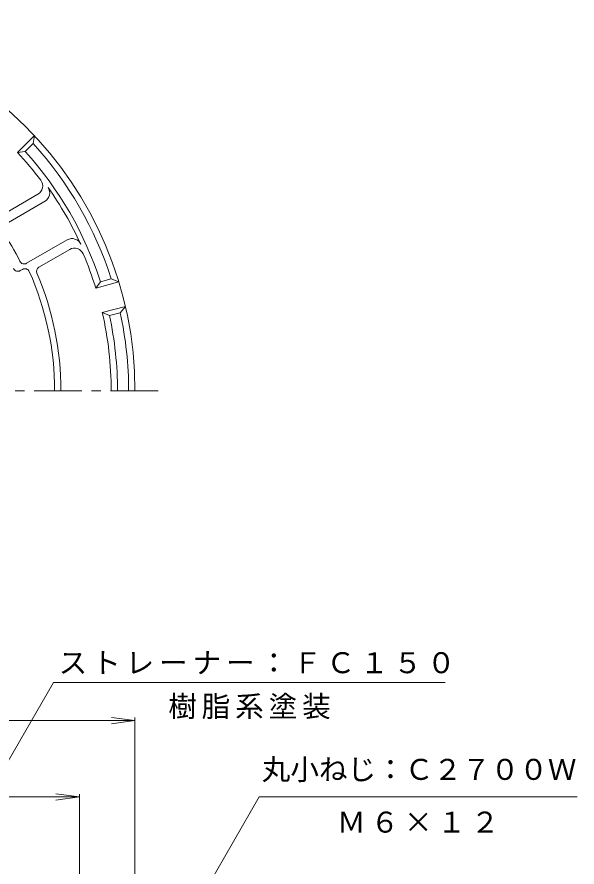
# Model space of a CAD drawing. Units: millimetres, scale not verified. Extents: x -288 to 225, y -396 to 382.
# Drawn here: x 48.8 to 224.9, y 103.4 to 370.6 of the extents above; entities that cross this region are included whole.
import ezdxf
from ezdxf.enums import TextEntityAlignment as Align

# ---------------------------------------------------------------- set-up
doc = ezdxf.new("R2010")
doc.units = ezdxf.units.MM
doc.header["$LTSCALE"] = 3
doc.linetypes.add('CHAIN1', pattern=[8, 5, -1, 1, -1])
for name, color, linetype, lineweight in [('0-0_通り芯', 3, 'Continuous', 9), ('0-4_その他', 7, 'Continuous', 9), ('0-5_寸法', 7, 'Continuous', 9), ('0-A', 4, 'Continuous', 9)]:
    doc.layers.add(name, color=color, linetype=linetype, lineweight=lineweight)
doc.styles.add('ＭＳ ゴシック', font='')
doc.styles.get('ＭＳ ゴシック').set_extended_font_data('MS Gothic')

msp = doc.modelspace()

# ---------------------------------------------------------------- linework, layer by layer
at = {"layer": '0-0_通り芯', "linetype": 'CHAIN1'}
msp.add_line((-161.838, 253.079), (93.54, 253.079), dxfattribs=at)
at = {"layer": '0-4_その他'}
for p, q in [((85.878, 149.419), (78.443, 150.398)), ((85.878, -15.081), (85.878, 150.398)), ((-149.122, 149.419), (85.878, 149.419)), ((85.878, 149.419), (78.443, 148.44)), ((68.379, 125.419), (60.943, 126.398)), ((68.379, 126.319), (68.379, -46.438)), ((-131.621, 125.419), (68.379, 125.419)), ((68.379, 125.419), (60.943, 124.44))]:
    msp.add_line(p, q, dxfattribs=at)
at = {"layer": '0-5_寸法'}
for p, q in [((31.878, -35.731), (124.918, 125.419)), ((124.918, 125.419), (224.9, 125.419))]:
    msp.add_line(p, q, dxfattribs=at)
msp.add_lwpolyline([(-19.44, 23.419), (60.235, 161.419), (183.416, 161.419)], dxfattribs=at)
at = {"layer": '0-A'}
for p, q in [((48.937, 327.981), (54.244, 333.287)), ((54.244, 333.287), (53.846, 330.768)), ((51.368, 328.29), (53.846, 330.768)), ((51.368, 328.29), (48.937, 327.981)), ((57.912, 312.854), (44.793, 305.28)), ((55.357, 314.843), (45.675, 309.253)), ((64.572, 300.534), (51.793, 293.155)), ((65.357, 297.522), (55.675, 291.932)), ((50.513, 291.262), (49.806, 290.853)), ((75.008, 287.344), (73.525, 285.394)), ((73.525, 285.394), (80.774, 287.336)), ((75.008, 287.344), (78.393, 288.251)), ((78.393, 288.251), (80.774, 287.336)), ((77.855, 276.719), (75.595, 277.666)), ((77.855, 276.719), (81.24, 277.626))]:
    msp.add_line(p, q, dxfattribs=at)
msp.add_lwpolyline([(75.595, 277.666), (82.844, 279.609), (81.24, 277.626)], dxfattribs=at)
for centre, radius, start, end in [((-31.622, 253.079), 117.5, 0, 180), ((-31.622, 253.079), 115.5, 17.7294, 42.2706), ((-31.622, 253.079), 110, 36.97841, 42.91606), ((-31.622, 253.079), 112, 17.81476, 42.18524), ((53.857, 317.441), 3, 300, 36.97845), ((56.072, 315.256), 3, 300, 35.33751), ((-31.622, 253.079), 110.5, 24.66245, 35.33755), ((-31.622, 253.079), 90.942, 26.58905, 33.41095), ((66.072, 297.935), 3, 24.66249, 120), ((66.857, 294.924), 3, 23.02155, 120), ((-31.622, 253.079), 110, 17.08394, 23.02159), ((49.056, 292.152), 1.5, 205.84181, 300), ((51.043, 294.455), 1.5, 206.58876, 300), ((51.263, 289.963), 1.5, 23.98907, 120), ((56.425, 290.633), 1.5, 120, 203.09998), ((-31.622, 253.079), 92.221, 0, 23.98918), ((-31.622, 253.079), 94.221, 0, 23.09976), ((-31.622, 253.079), 110, 0, 12.91606), ((-31.622, 253.079), 112, 0, 12.18524), ((-31.622, 253.079), 115.5, 0, 12.2706)]:
    msp.add_arc(centre, radius, start, end, dxfattribs=at)

# ---------------------------------------------------------------- texts
at = {"layer": '0-5_寸法', "style": 'ＭＳ ゴシック'}
msp.add_text('丸小ねじ：Ｃ２７００Ｗ', height=6.598, dxfattribs=at).set_placement((125.735, 128.812), align=Align.BOTTOM_LEFT)
at = {"layer": '0-5_寸法', "char_height": 6.598, "attachment_point": 7, "style": 'ＭＳ ゴシック'}
for s, insert in [('\\T1.17;ストレーナー：ＦＣ１５０', (61.859, 163.976)), ('\\T1.17;樹脂系塗装', (96.325, 149.851)), ('\\T1.17;Ｍ６×１２', (149.409, 114.107))]:
    msp.add_mtext(s, dxfattribs=dict(at, insert=insert))

doc.saveas('drawing.dxf')
